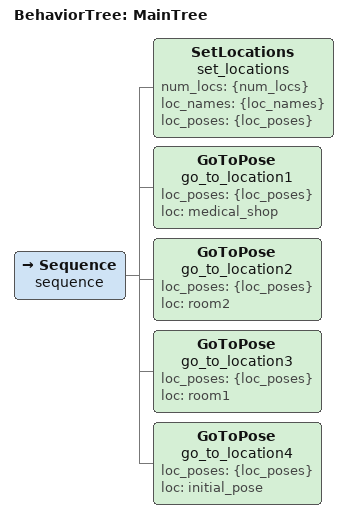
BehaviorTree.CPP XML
<root BTCPP_format="4" >
    <!-- Behavior tree that sequentially navigates locations naively -->
    <BehaviorTree ID="MainTree">
        <Sequence name="sequence">
            <SetLocations   name="set_locations"    num_locs="{num_locs}"   loc_names="{loc_names}" loc_poses="{loc_poses}"/>
            <GoToPose       name="go_to_location1"  loc_poses="{loc_poses}" loc="medical_shop" />
            <GoToPose       name="go_to_location2"  loc_poses="{loc_poses}" loc="room2" />
            <GoToPose       name="go_to_location3"  loc_poses="{loc_poses}" loc="room1" />
            <GoToPose       name="go_to_location4"  loc_poses="{loc_poses}" loc="initial_pose" />
        </Sequence>
    </BehaviorTree>

</root>
